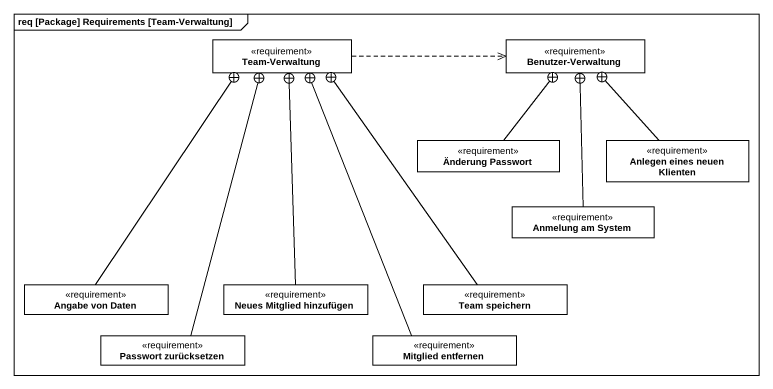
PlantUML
@startuml
mainframe req [Package] Requirements [Team-Verwaltung]
hide circle
hide empty members
class "Team-Verwaltung" as Team_Verwaltung <<requirement>>
class "Benutzer-Verwaltung" as Benutzer_Verwaltung <<requirement>>
class "Änderung Passwort" as Änderung_Passwort <<requirement>>
class "Anlegen eines neuen Klienten" as Anlegen_eines_neuen_Klienten <<requirement>>
class "Anmelung am System" as Anmelung_am_System <<requirement>>
class "Angabe von Daten" as Angabe_von_Daten <<requirement>>
class "Neues Mitglied hinzufügen" as Neues_Mitglied_hinzufügen <<requirement>>
class "Team speichern" as Team_speichern <<requirement>>
class "Passwort zurücksetzen" as Passwort_zurücksetzen <<requirement>>
class "Mitglied entfernen" as Mitglied_entfernen <<requirement>>
Team_Verwaltung .right.> Benutzer_Verwaltung
Änderung_Passwort -up-+ Benutzer_Verwaltung
Anlegen_eines_neuen_Klienten -up-+ Benutzer_Verwaltung
Anmelung_am_System -up-+ Benutzer_Verwaltung
Angabe_von_Daten -up-+ Team_Verwaltung
Neues_Mitglied_hinzufügen -up-+ Team_Verwaltung
Team_speichern -up-+ Team_Verwaltung
Passwort_zurücksetzen -up-+ Team_Verwaltung
Mitglied_entfernen -up-+ Team_Verwaltung
@enduml
